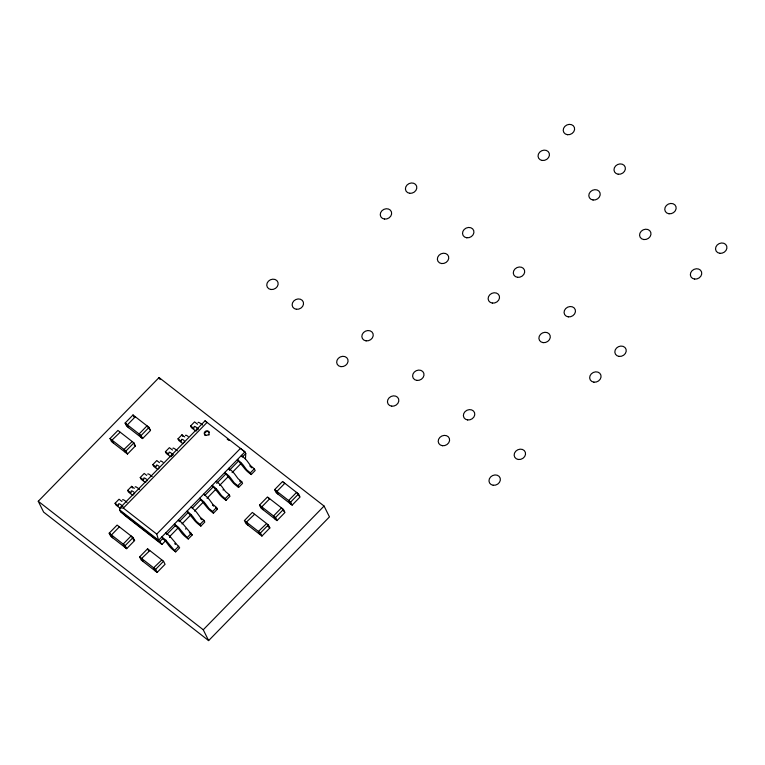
<?xml version="1.0" encoding="UTF-8"?>
<svg xmlns="http://www.w3.org/2000/svg" width="765" height="765" viewBox="0 0 765 765"><rect width="100%" height="100%" fill="white"/><g stroke="black" fill="none" stroke-linecap="round" stroke-linejoin="round"><path stroke-width="1.15" d="M171.542 456.495L171.628 454.764L172.555 455.213M196.71 430.714L196.806 428.993L197.724 429.442M245.45 458.962L245.766 453.549L244.924 451.857L205.03 420.846L120.048 507.855L119.627 509.873L120.468 511.565L125.823 516.308L161.951 544.451L166.129 540.176M121.252 506.382L122.075 506.66M122.582 499.908L122.601 499.794A5.546 1.1 44.3 0 1 124.944 500.712L127.009 502.318M133.837 493.502L134.659 493.769M135.166 487.018L135.195 486.913A5.546 1.1 44.3 0 1 137.528 487.831L139.603 489.428M146.421 480.611L147.119 480.793M147.75 474.137L147.779 474.023A5.546 1.1 44.3 0 1 150.112 474.941L152.187 476.547M159.015 467.731L159.579 467.826M160.344 461.247L160.363 461.142A5.546 1.1 44.3 0 1 162.706 462.05L163.022 462.299M172.928 448.367L172.947 448.252A5.546 1.1 44.3 0 1 175.29 449.17L177.356 450.776M184.183 441.96L184.757 442.055M185.513 435.476L185.532 435.371A5.546 1.1 44.3 0 1 187.874 436.28L188.2 436.528M198.097 422.596L198.116 422.481A5.546 1.1 44.3 0 1 200.459 423.399L202.524 425.005M38.25 501.257L159.072 377.556L324.073 506.057L329.457 516.891L208.625 640.601L43.624 512.101L38.25 501.257L203.251 629.767L208.625 640.601M109.997 438.546L117.925 430.427L133.913 442.878L135.424 445.928L127.497 454.047L111.508 441.587L109.997 438.546L125.986 450.996L127.497 454.047M125.097 423.074L133.024 414.965L149.012 427.415L150.533 430.466L142.606 438.575L126.608 426.124L125.097 423.074L141.085 435.534L142.606 438.575M125.986 450.996L133.913 442.878M141.085 435.534L149.012 427.415M120.421 508.19A5.527 1.1 44.3 0 1 118.451 506.956L115.917 504.977L115.075 503.284L119.044 499.22L121.951 501.467M133.005 495.309A5.527 1.1 44.3 0 1 131.044 494.066L128.501 492.086L127.659 490.394L131.628 486.339L134.296 488.414M145.819 482.495A5.527 1.1 44.3 0 1 143.629 481.185L141.085 479.206L140.244 477.513L144.212 473.449L146.689 475.381M157.915 469.423A5.527 1.1 44.3 0 1 156.213 468.295L153.679 466.315L152.837 464.623L156.796 460.568L159.464 462.643M170.987 456.724A5.527 1.1 44.3 0 1 168.797 455.405L166.263 453.435L165.422 451.742L169.381 447.678L172.508 450.04M183.093 443.652A5.527 1.1 44.3 0 1 181.382 442.524L178.847 440.544L178.006 438.852L181.974 434.797L184.767 436.958M196.165 430.953A5.527 1.1 44.3 0 1 193.975 429.634L191.432 427.664L190.59 425.971L194.559 421.907L197.58 424.221M120.048 507.855L123.375 508.094L207.019 422.462L205.03 420.846M109.175 533.186L117.102 525.077L133.091 537.527L134.602 540.578L126.674 548.687L110.686 536.236L109.175 533.186L125.164 545.646L126.674 548.687M125.164 545.646L133.091 537.527M119.627 509.873L158.604 540.233L156.749 534.085L240.392 448.453L244.924 451.857L158.604 540.233L161.951 544.451M139.632 556.91L147.559 548.792L163.547 561.252L165.068 564.293L157.141 572.411L141.143 559.961L139.632 556.91L155.62 569.37L157.141 572.411M188.362 512.311L179.22 521.682L178.379 519.99L180.454 521.615A5.546 1.1 44.3 0 1 184.26 525.488L192.235 534.936L188.267 538.99L180.301 529.543A5.546 1.1 44.3 0 0 176.495 525.679L174.41 524.044L175.252 525.737L166.627 534.572L165.795 532.87L167.87 534.506A5.546 1.1 44.3 0 1 171.676 538.369L179.641 547.817L175.682 551.881L167.707 542.433A5.546 1.1 44.3 0 0 163.911 538.56L161.826 536.934L162.668 538.627L159.445 541.926L120.468 511.565M192.522 508.056L200.841 499.545M205.001 495.28L213.32 486.77M216.648 483.365L225.799 473.994L224.958 472.301M245.766 453.549L242.342 457.049L241.501 455.357M169.467 536.753L178.656 527.353M181.994 523.929L191.173 514.529M194.52 511.106L203.7 501.706M207.038 498.283L216.227 488.883M219.565 485.469L228.754 476.06M232.091 472.646L241.271 463.236M155.62 569.37L163.547 561.252M174.841 550.188L178.809 546.124M187.425 537.298L191.393 533.243M203.978 520.353L204.819 522.046L200.851 526.11L200.009 524.417L203.978 520.353L200.334 517.341L196.844 512.598A5.546 1.1 44.3 0 0 193.038 508.735L190.963 507.099M216.562 507.472L217.403 509.165L213.435 513.219L212.603 511.527L216.562 507.472L212.919 504.46L209.438 499.717A5.546 1.1 44.3 0 0 205.632 495.844L203.547 494.219M229.146 494.582L229.988 496.275L226.029 500.339L225.187 498.646L229.146 494.582L225.512 491.57L222.022 486.827A5.546 1.1 44.3 0 0 218.216 482.964L216.132 481.328M241.73 481.701L242.572 483.394L238.613 487.448L237.772 485.756L241.73 481.701L238.097 478.689L234.606 473.946A5.546 1.1 44.3 0 0 230.801 470.073L228.716 468.448L229.557 470.14M254.324 468.811L255.166 470.504L251.197 474.568L250.356 472.866L254.324 468.811L250.681 465.799L247.191 461.056A5.546 1.1 44.3 0 0 243.385 457.183L241.31 455.558M244.427 520.554L252.354 512.435L268.343 524.886L269.854 527.936L261.926 536.055L245.938 523.595L244.427 520.554L260.416 533.004L261.926 536.055M259.526 505.091L267.454 496.973L283.452 509.423L284.963 512.473L277.035 520.592L261.047 508.132L259.526 505.091L275.524 517.542L277.035 520.592M274.635 489.629L282.562 481.51L298.551 493.96L300.062 497.011L292.134 505.13L276.146 492.67L274.635 489.629L290.624 502.079L292.134 505.13M260.416 533.004L268.343 524.886M275.524 517.542L283.452 509.423M290.624 502.079L298.551 493.96M203.251 629.767L324.073 506.057M184.231 440.583L183.906 440.344A5.546 1.1 44.3 0 0 181.573 439.426L181.362 441.29L178.006 438.852M159.063 466.354L158.738 466.115A5.546 1.1 44.3 0 0 156.395 465.197L156.127 467.052L152.837 464.623M146.478 479.244L146.153 478.995A5.546 1.1 44.3 0 0 143.81 478.087L143.61 479.951L140.244 477.513M133.885 492.134L133.569 491.885A5.546 1.1 44.3 0 0 131.226 490.967L131.016 492.842L127.659 490.394M283.232 482.237L284.733 483.404L276.796 491.522L275.304 490.355L278.144 494.228M227.205 439.091L229.06 440.544M198.565 429.06L196.5 427.453A5.546 1.1 44.3 0 0 194.157 426.545L193.889 428.4L190.59 425.971M250.356 472.866L246.713 469.863L243.232 465.12A5.546 1.1 44.3 0 0 239.426 461.247L237.341 459.622L244.207 468.065A5.527 1.1 44.3 0 0 248.663 472.588L251.197 474.568M268.123 497.699L269.624 498.866L261.697 506.985L260.196 505.818L263.045 509.691M237.772 485.756L234.128 482.744L230.638 478.001A5.546 1.1 44.3 0 0 226.832 474.128L224.757 472.502L231.623 480.956A5.527 1.1 44.3 0 0 236.069 485.469L238.613 487.448M267.855 526.377L269.854 527.936M173.397 454.831L171.322 453.224A5.546 1.1 44.3 0 0 168.989 452.316L168.711 454.171L165.422 451.742M225.187 498.646L221.544 495.634L218.054 490.891A5.546 1.1 44.3 0 0 214.248 487.018L212.173 485.393L219.039 493.836A5.527 1.1 44.3 0 0 223.485 498.359L226.029 500.339M215.711 507.845L217.403 509.165M134.095 444.886L135.424 445.928M212.603 511.527L208.96 508.515L205.469 503.772A5.546 1.1 44.3 0 0 201.664 499.899L199.589 498.273L206.454 506.726A5.527 1.1 44.3 0 0 210.901 511.24L213.435 513.219M200.009 524.417L196.376 521.405L192.885 516.662A5.546 1.1 44.3 0 0 189.079 512.789L186.995 511.163L193.861 519.607A5.527 1.1 44.3 0 0 198.317 524.13L200.851 526.11M192.235 534.936L189.691 532.956A5.527 1.1 44.3 0 1 189.299 532.641M175.252 525.737L178.054 528.099L181.276 532.497A5.527 1.1 44.3 0 0 185.732 537.011L188.267 538.99M123.05 506.373L120.975 504.776A5.546 1.1 44.3 0 0 118.642 503.858L118.365 505.713L115.075 503.284M123.375 508.094L156.749 534.085M162.668 538.627L165.46 540.979L168.692 545.378A5.527 1.1 44.3 0 0 173.139 549.901L175.682 551.881M133.273 539.535L134.602 540.578M169.428 536.925L169.868 537.46M299.392 496.284L296.552 492.402L288.625 500.52L291.465 504.393L290.136 503.571M284.293 511.747L281.453 507.864L273.526 515.983L276.366 519.856L275.037 519.033M237.542 459.411L238.384 461.113L229.758 469.94L228.917 468.247M266.516 523.671L258.417 531.446L259.928 534.496M254.525 514.329L246.426 522.103L247.936 525.153M159.072 377.556L160.057 379.526M181.974 434.797L182.806 436.49M149.864 429.739L147.014 425.856L139.087 433.975L141.936 437.848L140.607 437.025M135.195 416.858L127.267 424.977L125.766 423.81L128.606 427.683M133.024 414.965L134.038 416.992M132.087 441.663L123.987 449.438L125.498 452.488M120.086 432.321L111.996 440.095L113.507 443.145M131.628 486.339L132.469 488.032M161.721 560.028L153.622 567.812L155.142 570.862M149.73 550.695L141.63 558.469L143.141 561.52M147.559 548.792L148.573 550.829M133.932 539.841L131.092 535.969L123.165 544.087L126.005 547.96L124.676 547.138M119.264 526.97L111.336 535.089L109.844 533.913L112.685 537.795M209.218 434.606A2.563 2.18 -26.4 0 1 208.826 435.113M205.297 435.534A2.563 2.18 -26.4 0 1 205.527 432.139A2.563 2.18 -26.4 0 1 209.208 432.359M213.655 506.162A5.527 1.1 44.3 0 1 213.234 505.789M212.833 505.397A5.527 1.1 44.3 0 1 212.431 504.996M201.884 519.751A5.527 1.1 44.3 0 1 201.472 519.416M201.061 519.053A5.527 1.1 44.3 0 1 200.65 518.67M223.275 490.135A5.527 1.1 44.3 0 1 222.998 489.782M251.819 467.864A5.527 1.1 44.3 0 1 251.408 467.511M250.997 467.128A5.527 1.1 44.3 0 1 250.585 466.736M250.184 466.344A5.527 1.1 44.3 0 1 249.801 465.933M240.038 481.415A5.527 1.1 44.3 0 1 239.636 481.099M185.819 529.179A5.527 1.1 44.3 0 1 185.513 528.797M175.481 544.441A5.527 1.1 44.3 0 1 174.669 543.657M271.001 289.505A5.871 5.011 -26.4 0 0 277.972 282.371A5.871 5.011 -26.4 0 0 268.4 281.195A5.871 5.011 -26.4 0 0 271.001 289.505M296.38 309.27A5.871 5.011 -26.4 0 0 303.351 302.137A5.871 5.011 -26.4 0 0 293.779 300.961A5.871 5.011 -26.4 0 0 296.38 309.27M416.858 380.406A5.871 5.011 -26.4 0 0 423.82 373.272A5.871 5.011 -26.4 0 0 414.257 372.096A5.871 5.011 -26.4 0 0 416.858 380.406M391.68 406.177A5.871 5.011 -26.4 0 0 398.651 399.043A5.871 5.011 -26.4 0 0 389.079 397.877A5.871 5.011 -26.4 0 0 391.68 406.177M517.542 277.322A5.871 5.011 -26.4 0 0 524.513 270.188A5.871 5.011 -26.4 0 0 514.941 269.012A5.871 5.011 -26.4 0 0 517.542 277.322M492.373 303.093A5.871 5.011 -26.4 0 0 499.344 295.959A5.871 5.011 -26.4 0 0 489.772 294.783A5.871 5.011 -26.4 0 0 492.373 303.093M618.235 174.238A5.871 5.011 -26.4 0 0 625.196 167.095A5.871 5.011 -26.4 0 0 615.634 165.929A5.871 5.011 -26.4 0 0 618.235 174.238M593.057 200.009A5.871 5.011 -26.4 0 0 600.028 192.876A5.871 5.011 -26.4 0 0 590.456 191.699A5.871 5.011 -26.4 0 0 593.057 200.009M467.625 419.947A5.871 5.011 -26.4 0 0 474.596 412.813A5.871 5.011 -26.4 0 0 465.024 411.637A5.871 5.011 -26.4 0 0 467.625 419.947M442.447 445.718A5.871 5.011 -26.4 0 0 449.418 438.584A5.871 5.011 -26.4 0 0 439.846 437.408A5.871 5.011 -26.4 0 0 442.447 445.718M568.309 316.863A5.871 5.011 -26.4 0 0 575.28 309.729A5.871 5.011 -26.4 0 0 565.708 308.553A5.871 5.011 -26.4 0 0 568.309 316.863M543.14 342.634A5.871 5.011 -26.4 0 0 550.111 335.5A5.871 5.011 -26.4 0 0 540.539 334.324A5.871 5.011 -26.4 0 0 543.14 342.634M669.002 213.77A5.871 5.011 -26.4 0 0 675.973 206.636A5.871 5.011 -26.4 0 0 666.401 205.469A5.871 5.011 -26.4 0 0 669.002 213.77M643.824 239.55A5.871 5.011 -26.4 0 0 650.795 232.407A5.871 5.011 -26.4 0 0 641.223 231.24A5.871 5.011 -26.4 0 0 643.824 239.55M518.393 459.488A5.871 5.011 -26.4 0 0 525.364 452.354A5.871 5.011 -26.4 0 0 515.792 451.178A5.871 5.011 -26.4 0 0 518.393 459.488M493.224 485.259A5.871 5.011 -26.4 0 0 500.186 478.125A5.871 5.011 -26.4 0 0 490.623 476.949A5.871 5.011 -26.4 0 0 493.224 485.259M619.076 356.404A5.871 5.011 -26.4 0 0 626.047 349.261A5.871 5.011 -26.4 0 0 616.475 348.094A5.871 5.011 -26.4 0 0 619.076 356.404M593.908 382.175A5.871 5.011 -26.4 0 0 600.879 375.041A5.871 5.011 -26.4 0 0 591.307 373.865A5.871 5.011 -26.4 0 0 593.908 382.175M719.769 253.311A5.871 5.011 -26.4 0 0 726.74 246.177A5.871 5.011 -26.4 0 0 717.168 245.01A5.871 5.011 -26.4 0 0 719.769 253.311M694.601 279.082A5.871 5.011 -26.4 0 0 701.562 271.948A5.871 5.011 -26.4 0 0 691.99 270.781A5.871 5.011 -26.4 0 0 694.601 279.082M409.657 193.296A5.871 5.011 -26.4 0 0 416.629 186.163A5.871 5.011 -26.4 0 0 407.057 184.996A5.871 5.011 -26.4 0 0 409.657 193.296M384.489 219.067A5.871 5.011 -26.4 0 0 391.46 211.934A5.871 5.011 -26.4 0 0 381.888 210.767A5.871 5.011 -26.4 0 0 384.489 219.067M567.458 134.697A5.871 5.011 -26.4 0 0 574.429 127.564A5.871 5.011 -26.4 0 0 564.857 126.388A5.871 5.011 -26.4 0 0 567.458 134.697M542.289 160.468A5.871 5.011 -26.4 0 0 549.26 153.335A5.871 5.011 -26.4 0 0 539.688 152.159A5.871 5.011 -26.4 0 0 542.289 160.468M366.081 340.865A5.871 5.011 -26.4 0 0 373.052 333.731A5.871 5.011 -26.4 0 0 363.48 332.565A5.871 5.011 -26.4 0 0 366.081 340.865M340.913 366.636A5.871 5.011 -26.4 0 0 347.884 359.502A5.871 5.011 -26.4 0 0 338.312 358.336A5.871 5.011 -26.4 0 0 340.913 366.636M466.774 237.781A5.871 5.011 -26.4 0 0 473.745 230.648A5.871 5.011 -26.4 0 0 464.173 229.471A5.871 5.011 -26.4 0 0 466.774 237.781M441.606 263.552A5.871 5.011 -26.4 0 0 448.567 256.418A5.871 5.011 -26.4 0 0 439.005 255.242A5.871 5.011 -26.4 0 0 441.606 263.552M206.081 435.304A2.563 2.18 -26.4 0 0 209.122 432.196A2.563 2.18 -26.4 0 0 204.953 431.68A2.563 2.18 -26.4 0 0 206.081 435.304"/></g></svg>
